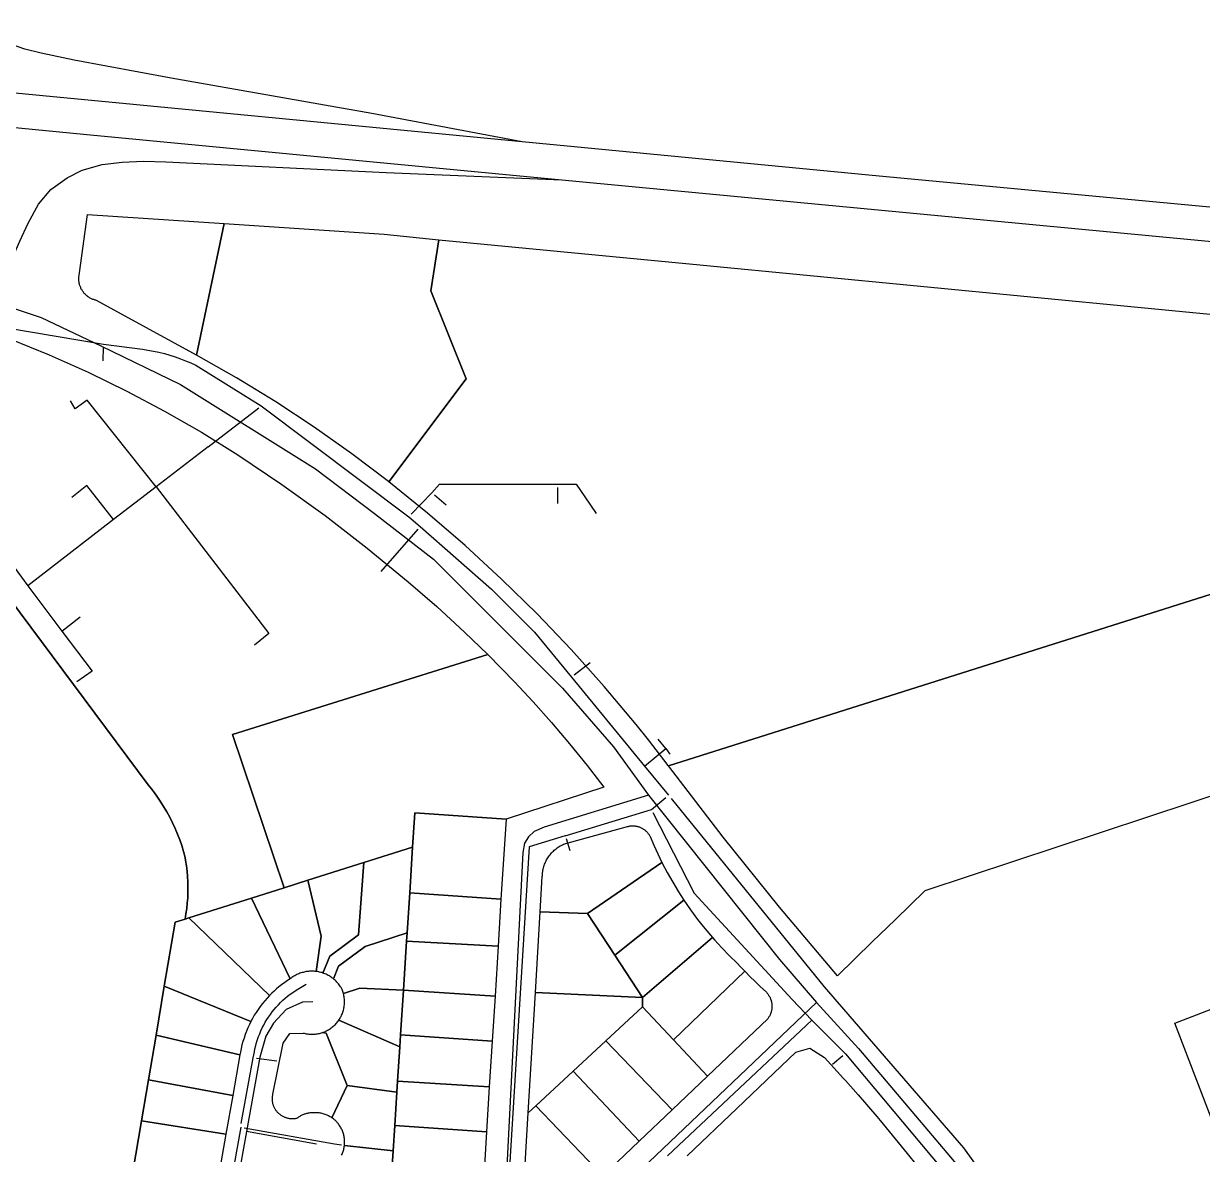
# Model space of a CAD drawing. Extents: x 1876309 to 1899261, y 443723 to 466661.
# Drawn here: x 1895567 to 1897187, y 455364 to 456916 of the extents above; entities that cross this region are included whole.
import ezdxf

# ---------------------------------------------------------------- set-up
doc = ezdxf.new("R2010")
doc.units = 0
doc.header["$MEASUREMENT"] = 0
for name, color, linetype in [('Parcels', 31, 'Continuous'), ('Roads', 7, 'Continuous'), ('Waterlines', 5, 'Continuous')]:
    doc.layers.add(name, color=color, linetype=linetype)

msp = doc.modelspace()

# ---------------------------------------------------------------- linework, layer by layer
at = {"layer": 'Parcels'}
for p, q in [((1896628, 455504.2), (1896647.3, 455509.7)), ((1896647.3, 455509.7), (1896667.3, 455496.7)), ((1896546.9, 455426.7), (1896628, 455504.2)), ((1896667.3, 455496.7), (1896693.5, 455468)), ((1896693.5, 455468), (1896696.1, 455465.1)), ((1896696.1, 455465.1), (1896713.5, 455445.5)), ((1896713.5, 455445.5), (1896739.2, 455415.8)), ((1896478.9, 455361.7), (1896546.9, 455426.7)), ((1896739.2, 455415.8), (1896743.9, 455410.3)), ((1896743.9, 455410.3), (1896781.2, 455365.2)), ((1896781.2, 455365.2), (1896794.5, 455348.6))]:
    msp.add_line(p, q, dxfattribs=at)
for points in [[(1895842.5, 456641.8), (1895804.7, 456461.3), (1895667.5, 456536.3), (1895666.5, 456536.6), (1895665.5, 456536.8), (1895664.5, 456537.1), (1895663.5, 456537.4), (1895662.5, 456537.8), (1895661.6, 456538.2), (1895660.6, 456538.6), (1895659.7, 456539), (1895658.7, 456539.5), (1895657.8, 456540), (1895656.9, 456540.6), (1895656.1, 456541.2), (1895655.2, 456541.8), (1895654.4, 456542.4), (1895653.6, 456543.1), (1895652.8, 456543.8), (1895652.1, 456544.5), (1895651.3, 456545.2), (1895650.6, 456546), (1895650, 456546.8), (1895649.3, 456547.6), (1895648.7, 456548.4), (1895648.1, 456549.3), (1895647.5, 456550.2), (1895647, 456551.1), (1895646.5, 456552), (1895646, 456552.9), (1895645.6, 456553.9), (1895645.2, 456554.8), (1895644.8, 456555.8), (1895644.5, 456556.8), (1895644.2, 456557.8), (1895643.9, 456558.8), (1895643.7, 456559.8), (1895643.5, 456560.9), (1895643.4, 456561.9), (1895643.2, 456562.9), (1895643.1, 456564), (1895643.1, 456565), (1895643.1, 456566), (1895643.1, 456567.1), (1895643.2, 456568.1), (1895643.2, 456569.2), (1895643.4, 456570.2), (1895643.5, 456571.2), (1895643.7, 456572.3), (1895644, 456573.3), (1895644.2, 456574.3), (1895654.8, 456654.4), (1895842.5, 456641.8)], [(1896137.5, 456619.7), (1896126.8, 456549.6), (1896175.3, 456428.8), (1896069.1, 456287.1), (1896068.3, 456287.7), (1896017.9, 456325.8), (1895966.3, 456362.2), (1895913.5, 456397), (1895859.6, 456430), (1895804.7, 456461.3), (1895842.5, 456641.8), (1896062.4, 456627.2), (1896137.5, 456619.7)], [(1896069.1, 456287.1), (1896175.3, 456428.8), (1896126.8, 456549.6), (1896137.5, 456619.7), (1896496.1, 456585.1), (1897557.2, 456482.8), (1897511.2, 456231.8), (1896453.2, 455897.1), (1896452.7, 455897.8), (1896425.5, 455932.9), (1896408.7, 455953.9), (1896364.9, 456006.1), (1896319.5, 456056.9), (1896272.5, 456106.1), (1896223.9, 456153.8), (1896173.7, 456199.9), (1896122.1, 456244.3), (1896069.1, 456287.1)], [(1896733.1, 455655.5), (1896685.3, 455608.9), (1896605.5, 455703), (1896528.1, 455799.1), (1896453.2, 455897.1), (1897511.2, 456231.8), (1897506.7, 456207.1), (1897516.6, 455961.5), (1897475.3, 455947), (1896805.4, 455725.8), (1896764.8, 455686.2), (1896733.1, 455655.5)], [(1896229.9, 455823.9), (1896104.6, 455832.6), (1896101.6, 455785.6), (1896034.8, 455764.5), (1895957.7, 455740.1), (1895925.2, 455729.8), (1895854, 455940.4), (1896204.8, 456050.3), (1896241.6, 456012.7), (1896267.4, 455985), (1896292.5, 455956.7), (1896317.3, 455927.5), (1896341.5, 455897.7), (1896364.4, 455868.2), (1896229.9, 455823.9)], [(1896101.6, 455785.6), (1896104.6, 455832.6), (1896229.9, 455823.9), (1896223, 455714.1), (1896097.6, 455723.1), (1896101.6, 455785.6)], [(1896276.9, 455696.7), (1896279.8, 455745.2), (1896279.9, 455746.6), (1896279.9, 455747.9), (1896280, 455749.3), (1896280.2, 455750.6), (1896280.4, 455752.3), (1896280.7, 455753.9), (1896281, 455755.6), (1896281.4, 455757.2), (1896281.9, 455758.9), (1896282.4, 455760.5), (1896282.9, 455762.1), (1896283.6, 455763.6), (1896284.2, 455765.2), (1896285, 455766.7), (1896285.7, 455768.2), (1896286.6, 455769.7), (1896287.5, 455771.1), (1896288.4, 455772.5), (1896289.4, 455773.9), (1896290.4, 455775.2), (1896291.5, 455776.5), (1896292.6, 455777.8), (1896293.8, 455779), (1896295, 455780.2), (1896296.2, 455781.3), (1896297.5, 455782.4), (1896298.8, 455783.5), (1896300.2, 455784.5), (1896301.6, 455785.5), (1896303, 455786.4), (1896304.5, 455787.2), (1896305.9, 455788), (1896307.5, 455788.8), (1896309, 455789.5), (1896310.6, 455790.1), (1896312.1, 455790.7), (1896313.7, 455791.2), (1896315.4, 455791.7), (1896396.7, 455813.9), (1896397.6, 455814.2), (1896398.5, 455814.4), (1896399.4, 455814.5), (1896400.3, 455814.7), (1896401.2, 455814.8), (1896402.2, 455814.8), (1896403.1, 455814.9), (1896404, 455814.9), (1896404.9, 455814.9), (1896405.8, 455814.8), (1896406.8, 455814.7), (1896407.7, 455814.6), (1896408.6, 455814.5), (1896409.5, 455814.3), (1896410.4, 455814.1), (1896411.3, 455813.9), (1896412.2, 455813.6), (1896413, 455813.3), (1896413.9, 455813), (1896414.7, 455812.6), (1896415.6, 455812.2), (1896416.4, 455811.8), (1896417.2, 455811.4), (1896418, 455810.9), (1896418.8, 455810.4), (1896419.5, 455809.9), (1896420.3, 455809.3), (1896421, 455808.8), (1896421.7, 455808.2), (1896422.4, 455807.6), (1896423, 455806.9), (1896423.7, 455806.2), (1896424.3, 455805.6), (1896424.9, 455804.8), (1896425.4, 455804.1), (1896426, 455803.4), (1896426.5, 455802.6), (1896427, 455801.8), (1896427.5, 455801), (1896427.9, 455800.2), (1896433, 455788.2), (1896438.4, 455776.4), (1896444.1, 455764.7), (1896341.8, 455694.6), (1896276.9, 455696.7)], [(1896097.6, 455723.1), (1896094, 455668.1), (1896036.5, 455649.2), (1895999.8, 455622.4), (1895993.1, 455604.6), (1895992, 455605.5), (1895990.8, 455606.3), (1895989.6, 455607.2), (1895988.4, 455608), (1895987.2, 455608.7), (1895985.8, 455609.5), (1895984.3, 455610.3), (1895982.8, 455611), (1895981.3, 455611.7), (1895979.7, 455612.3), (1895978.2, 455612.8), (1895987.9, 455636.1), (1896027.2, 455665.2), (1896034.8, 455764.5), (1896101.6, 455785.6), (1896097.6, 455723.1)], [(1895969.3, 455614.9), (1895976, 455663.6), (1895957.7, 455740.1), (1896034.8, 455764.5), (1896027.2, 455665.2), (1895987.9, 455636.1), (1895978.2, 455612.8), (1895976.7, 455613.3), (1895975.3, 455613.7), (1895973.8, 455614.1), (1895972.3, 455614.4), (1895970.8, 455614.7), (1895969.3, 455614.9)], [(1896474.3, 455712.8), (1896379.5, 455637.1), (1896341.8, 455694.6), (1896444.1, 455764.7), (1896451.3, 455751), (1896458.9, 455737.5), (1896466.9, 455724.3), (1896474.3, 455712.8)], [(1895925.2, 455729.8), (1895957.7, 455740.1), (1895976, 455663.6), (1895969.3, 455614.9), (1895967.8, 455615.1), (1895966.3, 455615.2), (1895964.7, 455615.3), (1895963.2, 455615.3), (1895961.6, 455615.3), (1895960.1, 455615.2), (1895958.6, 455615.1), (1895957, 455614.9), (1895955.5, 455614.7), (1895954, 455614.4), (1895952.5, 455614.1), (1895951.1, 455613.7), (1895949.7, 455613.3), (1895948.2, 455612.9), (1895946.8, 455612.4), (1895945.3, 455611.8), (1895943.9, 455611.2), (1895942.5, 455610.6), (1895941.1, 455609.9), (1895939.8, 455609.1), (1895938.4, 455608.3), (1895937.1, 455607.5), (1895935.8, 455606.6), (1895934.6, 455605.7), (1895933.4, 455604.8), (1895880.3, 455715.6), (1895925.2, 455729.8)], [(1896093.3, 455656.7), (1896094, 455668.1), (1896097.6, 455723.1), (1896223, 455714.1), (1896219, 455649.6), (1896093.3, 455656.7)], [(1895880.3, 455715.6), (1895933.4, 455604.8), (1895929.7, 455602.4), (1895926, 455599.9), (1895921.4, 455596.5), (1895918, 455593.7), (1895914.6, 455590.9), (1895911.4, 455588), (1895908.2, 455585), (1895905.1, 455581.9), (1895794.2, 455688.4), (1895880.3, 455715.6)], [(1896474.3, 455712.8), (1896483.5, 455699.5), (1896493.2, 455686.4), (1896503.2, 455673.7), (1896513.6, 455661.4), (1896417.4, 455579.2), (1896379.5, 455637.1), (1896474.3, 455712.8)], [(1895879.3, 455546.1), (1895760.5, 455594.9), (1895775.5, 455682.5), (1895789, 455686.8), (1895794.2, 455688.4), (1895905.1, 455581.9), (1895901.7, 455578.3), (1895898.5, 455574.6), (1895895.4, 455570.8), (1895892.4, 455566.9), (1895889.5, 455562.9), (1895886.7, 455558.8), (1895884.1, 455554.7), (1895881.7, 455550.4), (1895879.3, 455546.1)], [(1896341.8, 455694.6), (1896379.5, 455637.1), (1896417.4, 455579.2), (1896270.3, 455586.2), (1896276.9, 455696.7), (1896341.8, 455694.6)], [(1897565.5, 455631), (1897589.5, 455619.1), (1897615.9, 455621.5), (1897693.5, 455628.7), (1897702.4, 455326.5), (1897437.5, 455116), (1897146.9, 455000.6), (1897122.5, 455041.2), (1897182, 455064), (1897313.8, 455114.7), (1897148.9, 455544.1), (1897487.6, 455674.2), (1897565.5, 455631)], [(1896094, 455668.1), (1896093.3, 455656.7), (1896089, 455589.4), (1896029.1, 455591.9), (1896006.6, 455584.5), (1896006.2, 455585.9), (1896005.8, 455587.3), (1896005.3, 455588.6), (1896004.8, 455590), (1896004.2, 455591.3), (1896003.4, 455592.7), (1896002.6, 455594), (1896001.7, 455595.3), (1896000.8, 455596.6), (1895999.8, 455597.8), (1895998.8, 455599), (1895997.7, 455600.2), (1895996.6, 455601.4), (1895995.5, 455602.5), (1895994.3, 455603.5), (1895993.1, 455604.6), (1895999.8, 455622.4), (1896036.5, 455649.2), (1896094, 455668.1)], [(1896093.3, 455656.7), (1896219, 455649.6), (1896214.8, 455581.2), (1896089, 455589.4), (1896093.3, 455656.7)], [(1896417.4, 455566.3), (1896417.4, 455579.2), (1896513.6, 455661.4), (1896516.4, 455658.2), (1896526.5, 455647.2), (1896536.9, 455636.5), (1896547.6, 455626.1), (1896552.2, 455621.1), (1896557.8, 455615.2), (1896459.8, 455521.2), (1896417.4, 455566.3)], [(1896506.8, 455471.2), (1896459.8, 455521.2), (1896557.8, 455615.2), (1896566.3, 455606.6), (1896570.7, 455602.3), (1896579.1, 455594.2), (1896587.7, 455586.3), (1896588.3, 455585.6), (1896589, 455584.8), (1896589.6, 455584.1), (1896590.1, 455583.3), (1896590.7, 455582.4), (1896591.2, 455581.6), (1896591.7, 455580.7), (1896592.2, 455579.9), (1896592.6, 455579), (1896593, 455578.1), (1896593.4, 455577.2), (1896593.7, 455576.2), (1896594, 455575.3), (1896594.3, 455574.4), (1896594.5, 455573.4), (1896594.7, 455572.4), (1896594.9, 455571.5), (1896595, 455570.5), (1896595.1, 455569.5), (1896595.2, 455568.5), (1896595.2, 455567.6), (1896595.2, 455566.6), (1896595.2, 455565.6), (1896595.1, 455564.6), (1896595, 455563.6), (1896594.9, 455562.6), (1896594.7, 455561.7), (1896594.5, 455560.7), (1896594.3, 455559.8), (1896594, 455558.8), (1896593.7, 455557.9), (1896593.4, 455556.9), (1896593, 455556), (1896592.6, 455555.1), (1896592.2, 455554.2), (1896591.7, 455553.4), (1896591.2, 455552.5), (1896590.7, 455551.7), (1896590.1, 455550.9), (1896589.6, 455550.1), (1896506.8, 455471.2)], [(1895760.5, 455594.9), (1895879.3, 455546.1), (1895877.4, 455542), (1895875.3, 455537.5), (1895873.4, 455532.9), (1895871.6, 455528.2), (1895870, 455523.5), (1895868.5, 455518.8), (1895867.2, 455514), (1895866, 455509.1), (1895865.1, 455504.2), (1895864.7, 455502.1), (1895864.4, 455500.5), (1895749.1, 455527.6), (1895760.5, 455594.9)], [(1896089, 455589.4), (1896085, 455527.9), (1896084, 455511.5), (1896000.3, 455548.1), (1896001.1, 455549.4), (1896001.9, 455550.7), (1896002.7, 455552), (1896003.4, 455553.3), (1896004, 455554.7), (1896004.6, 455556.1), (1896005.2, 455557.5), (1896005.7, 455559), (1896006.2, 455560.4), (1896006.6, 455561.9), (1896006.9, 455563.4), (1896007.3, 455564.9), (1896007.5, 455566.4), (1896007.7, 455567.9), (1896007.9, 455569.4), (1896008, 455570.9), (1896008, 455572.4), (1896008, 455574), (1896008, 455575.5), (1896007.9, 455577), (1896007.7, 455578.5), (1896007.5, 455580), (1896007.3, 455581.5), (1896007, 455583), (1896006.6, 455584.5), (1896029.1, 455591.9), (1896089, 455589.4)], [(1896085, 455527.9), (1896089, 455589.4), (1896214.8, 455581.2), (1896210.9, 455519.3), (1896085, 455527.9)], [(1896322.3, 455478), (1896270.8, 455430.2), (1896260.4, 455420.6), (1896270.3, 455586.2), (1896417.4, 455579.2), (1896417.4, 455566.3), (1896367.2, 455519.7), (1896322.3, 455478)], [(1896459.8, 455521.2), (1896506.8, 455471.2), (1896458.2, 455425.1), (1896367.2, 455519.7), (1896417.4, 455566.3), (1896459.8, 455521.2)], [(1896080.9, 455464.3), (1896080, 455449.2), (1896011.8, 455458.5), (1895983, 455530.2), (1895978, 455531.1), (1895979.4, 455531.6), (1895980.8, 455532.2), (1895982.1, 455532.8), (1895983.5, 455533.4), (1895984.8, 455534.1), (1895986.1, 455534.9), (1895987.4, 455535.7), (1895988.7, 455536.5), (1895989.9, 455537.4), (1895991.1, 455538.3), (1895992.2, 455539.2), (1895993.4, 455540.2), (1895994.5, 455541.2), (1895995.5, 455542.3), (1895996.6, 455543.4), (1895997.5, 455544.5), (1895998.5, 455545.7), (1895999.4, 455546.9), (1896000.3, 455548.1), (1896084, 455511.5), (1896080.9, 455464.3)], [(1895864.4, 455500.5), (1895854.5, 455444.7), (1895738.6, 455466.2), (1895749.1, 455527.6), (1895864.4, 455500.5)], [(1895978, 455531.1), (1895983, 455530.2), (1896011.8, 455458.5), (1895990.5, 455414.1), (1895989.5, 455414.7), (1895988.4, 455415.4), (1895987.3, 455416), (1895986.2, 455416.6), (1895985.1, 455417.1), (1895984, 455417.7), (1895982.7, 455418.2), (1895981.4, 455418.7), (1895980.1, 455419.1), (1895978.8, 455419.5), (1895977.4, 455419.9), (1895976.1, 455420.2), (1895974.7, 455420.4), (1895973.3, 455420.7), (1895972, 455420.8), (1895970.6, 455420.9), (1895969.2, 455421), (1895967.8, 455421), (1895966.4, 455421), (1895965, 455420.9), (1895963.6, 455420.8), (1895962.5, 455420.8), (1895961.4, 455420.7), (1895960.3, 455420.6), (1895959.2, 455420.5), (1895958.1, 455420.3), (1895957, 455420.1), (1895955.9, 455419.9), (1895954.8, 455419.6), (1895953.7, 455419.2), (1895952.7, 455418.9), (1895951.6, 455418.5), (1895950.6, 455418.1), (1895949.6, 455417.6), (1895948.6, 455417.1), (1895947.6, 455416.5), (1895946.6, 455416), (1895945.7, 455415.4), (1895944.8, 455414.7), (1895943.9, 455414.1), (1895943, 455413.4), (1895942.1, 455413.2), (1895941.1, 455413), (1895940.2, 455412.8), (1895939.3, 455412.7), (1895938.3, 455412.6), (1895937.4, 455412.6), (1895936.4, 455412.6), (1895935.5, 455412.6), (1895934.5, 455412.6), (1895933.6, 455412.7), (1895932.6, 455412.8), (1895931.7, 455413), (1895930.8, 455413.1), (1895929.8, 455413.4), (1895928.9, 455413.6), (1895928, 455413.9), (1895927.1, 455414.2), (1895926.2, 455414.5), (1895925.4, 455414.9), (1895924.5, 455415.3), (1895923.6, 455415.7), (1895922.8, 455416.2), (1895922, 455416.6), (1895921.2, 455417.2), (1895920.4, 455417.7), (1895919.7, 455418.3), (1895918.9, 455418.8), (1895918.2, 455419.5), (1895917.5, 455420.1), (1895916.8, 455420.8), (1895916.2, 455421.5), (1895915.5, 455422.2), (1895914.9, 455422.9), (1895914.3, 455423.6), (1895913.8, 455424.4), (1895913.3, 455425.2), (1895912.8, 455426), (1895912.3, 455426.8), (1895911.9, 455427.7), (1895911.4, 455428.5), (1895911.1, 455429.4), (1895910.7, 455430.3), (1895910.4, 455431.2), (1895910.1, 455432.1), (1895909.8, 455433), (1895909.6, 455433.9), (1895909.4, 455434.8), (1895909.2, 455435.8), (1895909.1, 455436.7), (1895909, 455437.7), (1895908.9, 455438.6), (1895908.9, 455439.6), (1895908.9, 455440.5), (1895908.9, 455441.4), (1895909, 455442.4), (1895909.1, 455443.3), (1895909.2, 455444.3), (1895909.4, 455445), (1895909.5, 455445.7), (1895909.7, 455446.4), (1895923.7, 455516.5), (1895932.8, 455529.8), (1895951.4, 455530.4), (1895952.7, 455530), (1895953.9, 455529.8), (1895955.2, 455529.5), (1895956.5, 455529.3), (1895957.8, 455529.1), (1895959.1, 455528.9), (1895960.4, 455528.8), (1895961.7, 455528.8), (1895963, 455528.7), (1895964.3, 455528.7), (1895965.7, 455528.8), (1895967, 455528.9), (1895968.3, 455529), (1895969.6, 455529.1), (1895971, 455529.4), (1895972.4, 455529.6), (1895973.8, 455529.9), (1895975.2, 455530.3), (1895976.6, 455530.7), (1895978, 455531.1)], [(1896080.9, 455464.3), (1896084, 455511.5), (1896085, 455527.9), (1896210.9, 455519.3), (1896207, 455456.4), (1896080.9, 455464.3)], [(1896412.9, 455381.9), (1896322.3, 455478), (1896367.2, 455519.7), (1896458.2, 455425.1), (1896412.9, 455381.9)], [(1896270.8, 455430.2), (1896322.3, 455478), (1896412.9, 455381.9), (1896362.8, 455334.3), (1896270.8, 455430.2)], [(1895738.6, 455466.2), (1895854.5, 455444.7), (1895845.1, 455391.7), (1895729, 455410), (1895738.6, 455466.2)], [(1896077, 455403.3), (1896080, 455449.2), (1896080.9, 455464.3), (1896207, 455456.4), (1896203.2, 455394.7), (1896077, 455403.3)], [(1896077, 455403.3), (1896074.8, 455368.6), (1896007.9, 455375.8), (1896008, 455377.1), (1896008.1, 455378.5), (1896008.2, 455379.9), (1896008.2, 455381.3), (1896008.1, 455382.7), (1896008, 455384), (1896007.9, 455385.4), (1896007.7, 455386.8), (1896007.5, 455388.1), (1896007.2, 455389.5), (1896006.9, 455390.8), (1896006.5, 455392.2), (1896006.1, 455393.5), (1896005.6, 455394.8), (1896005.1, 455396.1), (1896004.6, 455397.4), (1896004, 455398.6), (1896003.4, 455399.8), (1896002.7, 455401), (1896002, 455402.2), (1896001.2, 455403.4), (1896000.4, 455404.5), (1895999.6, 455405.6), (1895998.7, 455406.7), (1895997.8, 455407.7), (1895996.8, 455408.7), (1895995.9, 455409.7), (1895994.9, 455410.7), (1895993.8, 455411.6), (1895992.7, 455412.4), (1895991.6, 455413.3), (1895990.5, 455414.1), (1896011.8, 455458.5), (1896080, 455449.2), (1896077, 455403.3)], [(1895833, 455323.5), (1895717.1, 455340), (1895729, 455410), (1895845.1, 455391.7), (1895833, 455323.5)], [(1896073.1, 455341.6), (1896074.8, 455368.6), (1896077, 455403.3), (1896203.2, 455394.7), (1896199.3, 455332.3), (1896073.1, 455341.6)]]:
    msp.add_lwpolyline(points, close=True, dxfattribs=at)
for points in [[(1895548.1, 456483.8), (1895602.4, 456461.6), (1895656, 456437.6), (1895708.8, 456411.8), (1895760.6, 456384.3), (1895811.6, 456355.2), (1895861.6, 456324.3), (1895922.1, 456283.5), (1895981.3, 456240.8), (1896039.1, 456196.2), (1896095.5, 456149.9), (1896134.9, 456116), (1896173.1, 456081), (1896204.8, 456050.3), (1895854, 455940.4), (1895925.2, 455729.8), (1895880.3, 455715.6), (1895794.2, 455688.4), (1895789, 455686.8), (1895790.2, 455694), (1895791.3, 455701.3), (1895792.1, 455708.6), (1895792.6, 455715.9), (1895792.9, 455723.3), (1895793, 455730.6), (1895792.9, 455738), (1895792.5, 455745.3), (1895791.8, 455752.6), (1895791, 455759.9), (1895789.8, 455767.2), (1895789.1, 455771.4), (1895786.9, 455779.6), (1895784.4, 455787.7), (1895781.6, 455795.7), (1895778.6, 455803.6), (1895775.3, 455811.4), (1895771.7, 455819.1), (1895767.9, 455826.7), (1895763.8, 455834.1), (1895759.5, 455841.4), (1895754.9, 455848.6), (1895751, 455854.3), (1895746.9, 455860), (1895742.7, 455865.5), (1895738.2, 455871), (1895356.8, 456383)], [(1895356.8, 456383), (1895738.2, 455871), (1895742.7, 455865.5), (1895746.9, 455860), (1895751, 455854.3), (1895754.9, 455848.6), (1895759.5, 455841.4), (1895763.8, 455834.1), (1895767.9, 455826.7), (1895771.7, 455819.1), (1895775.3, 455811.4), (1895778.6, 455803.6), (1895781.6, 455795.7), (1895784.4, 455787.7), (1895786.9, 455779.6), (1895789.1, 455771.4), (1895789.8, 455767.2), (1895791, 455759.9), (1895791.8, 455752.6), (1895792.5, 455745.3), (1895792.9, 455738), (1895793, 455730.6), (1895792.9, 455723.3), (1895792.6, 455715.9), (1895792.1, 455708.6), (1895791.3, 455701.3), (1895790.2, 455694), (1895789, 455686.8), (1895775.5, 455682.5), (1895760.5, 455594.9), (1895749.1, 455527.6), (1895738.6, 455466.2), (1895729, 455410), (1895717.1, 455340)], [(1896253.9, 455311.2), (1896260.4, 455420.6), (1896260.4, 455420.6), (1896270.8, 455430.2), (1896362.8, 455334.3)], [(1896004, 455362.9), (1896004.6, 455364.1), (1896005.2, 455365.3), (1896005.6, 455366.6), (1896006.1, 455367.9), (1896006.5, 455369.2), (1896006.9, 455370.5), (1896007.2, 455371.8), (1896007.5, 455373.1), (1896007.7, 455374.4), (1896007.9, 455375.8), (1896074.8, 455368.6), (1896073.1, 455341.6)]]:
    msp.add_lwpolyline(points, dxfattribs=at)
at = {"layer": 'Roads'}
for p, q in [((1896656.3, 455572.4), (1896417, 455344.3)), ((1895969.4, 455377.6), (1895873.4, 455395.1))]:
    msp.add_line(p, q, dxfattribs=at)
for points in [[(1896251.9, 456754.2), (1896045.6, 456793), (1895770.1, 456841.5), (1895636.6, 456866.3), (1895591.1, 456876), (1895569.1, 456881.5), (1895550.5, 456887.6), (1895530.3, 456894.4), (1895510.2, 456901.4), (1895487.3, 456911.2), (1895468.7, 456919.7), (1895428.3, 456940.8), (1895282.4, 457019)], [(1896251.9, 456754.2), (1895536.5, 456822.8), (1894261.6, 456944.3)], [(1894507.4, 456874.4), (1894690.1, 456856.9), (1894888.2, 456837.8), (1895087.7, 456819.2), (1895272.5, 456801.1), (1895649.6, 456764.8), (1896306.8, 456702)], [(1898487.1, 456539.3), (1897465.3, 456639), (1896742.6, 456707.1), (1896251.9, 456754.2)], [(1895526.3, 456534.5), (1895550.4, 456591.7), (1895561.8, 456617.8), (1895573.3, 456642.6), (1895587.6, 456668.4), (1895604.8, 456688.4), (1895627.2, 456704.6), (1895647.7, 456715.1), (1895674.9, 456722.8), (1895702.6, 456726.1), (1895731.8, 456727.6), (1895762.8, 456726.6), (1896065.3, 456711.9), (1896306.8, 456702)], [(1896306.8, 456702), (1897373.7, 456600.7), (1898475.9, 456494.4)], [(1895526.3, 456534.5), (1895591.1, 456512.9), (1895673.2, 456473.8), (1895782.8, 456420.9), (1895968.4, 456305), (1896049.4, 456243.6), (1896130.2, 456181.1), (1896210.9, 456100.4), (1896307.3, 456004.1), (1896377.6, 455923.3), (1896425.8, 455856.8)], [(1896425.8, 455856.8), (1896282.3, 455813.1), (1896268.8, 455807.1), (1896261, 455799.6), (1896255.5, 455790.9), (1896253.2, 455778.5), (1896221.4, 455157.9)], [(1896425.8, 455856.8), (1896605.7, 455631.3), (1896656.3, 455572.4)], [(1895964.7, 455573.2), (1895950.3, 455572.8), (1895928.1, 455562.5), (1895910.5, 455544.1), (1895899.9, 455525.9), (1895891.6, 455497.4), (1895873.4, 455395.1)], [(1896656.3, 455572.4), (1896714, 455509.2), (1896888.4, 455303.3), (1897042.2, 455083.8), (1897107.9, 454976)], [(1895873.4, 455395.1), (1895852.9, 455280.8), (1895849.1, 455233.3), (1895853.6, 455194.8), (1895863.1, 455152.8)]]:
    msp.add_lwpolyline(points, dxfattribs=at)
at = {"layer": 'Waterlines', "color": 5}
for p, q in [((1895676.7, 456471.8), (1895676.1, 456453.6)), ((1895820.8, 456335.4), (1895890.3, 456388.9)), ((1895893.6, 456391.4), (1896096.2, 456239.4)), ((1895820.8, 456335.4), (1895749.3, 456280.3)), ((1895653.9, 456282.4), (1895633.4, 456265.7)), ((1895690.9, 456235.3), (1895653.9, 456282.4)), ((1895749.3, 456280.3), (1895690.9, 456235.3)), ((1895749.3, 456280.3), (1895904.3, 456079)), ((1896099.4, 456242.8), (1896128, 456272.3)), ((1896128, 456272.3), (1896138.6, 456283.9)), ((1896138.6, 456283.9), (1896300.8, 456283.9)), ((1896300.8, 456279.5), (1896300.8, 456257.4)), ((1896131.6, 456269.3), (1896147.8, 456255.6)), ((1896338, 456266.6), (1896353.8, 456243.7)), ((1896096.2, 456239.4), (1896111.8, 456225.9)), ((1895690.9, 456235.3), (1895573.1, 456144.6)), ((1896108.6, 456222.2), (1896058, 456164)), ((1895545.4, 456181.8), (1895573.1, 456144.6)), ((1895573.1, 456144.6), (1895619.7, 456082.4)), ((1895619.7, 456082.4), (1895644.9, 456101.7)), ((1895619.7, 456082.4), (1895661.3, 456027.1)), ((1895904.3, 456079), (1895884.2, 456063.1)), ((1896269.1, 456081), (1896319.8, 456019.2)), ((1896323.7, 456022.2), (1896345.6, 456039.2)), ((1895661.3, 456027.1), (1895640.3, 456012.8)), ((1896319.8, 456019.2), (1896420.2, 455897)), ((1896449.5, 455921), (1896438.8, 455933.8)), ((1896420.2, 455897), (1896449.5, 455921)), ((1896449.5, 455921), (1896454.8, 455913.5)), ((1896420.2, 455897), (1896453.2, 455856.8)), ((1896429.6, 455837.4), (1896449.5, 455853.7)), ((1896311.4, 455801.2), (1896429.6, 455837.4)), ((1896312.6, 455797.3), (1896317.4, 455780.9)), ((1896622.9, 455576.6), (1896650.2, 455547.9)), ((1896650.2, 455547.9), (1896451.9, 455361.8)), ((1896670.9, 455527.2), (1896650.2, 455547.9)), ((1896670.9, 455527.2), (1896696.1, 455501.9)), ((1895866.2, 455406), (1895882.6, 455496.3)), ((1895887.1, 455495.7), (1895915.3, 455492)), ((1896692.6, 455498.9), (1896678.5, 455487.1)), ((1895865.4, 455401.2), (1895818.4, 455135.9)), ((1895870, 455400.4), (1895994.5, 455378.4)), ((1895994.5, 455378.4), (1896004, 455377))]:
    msp.add_line(p, q, dxfattribs=at)
for points in [[(1894870.4, 456727.7), (1895110, 456595.5), (1895121.8, 456589.3), (1895133.8, 456583.4), (1895145.9, 456577.9), (1895158.3, 456572.8), (1895170.7, 456568.1), (1895183.4, 456563.8), (1895196.1, 456559.9), (1895209, 456556.5), (1895222, 456553.4), (1895235.1, 456550.8), (1895248.2, 456548.5), (1895676.9, 456476.1)], [(1895676.9, 456476.1), (1895730.4, 456469.2), (1895738, 456468.1), (1895745.6, 456466.7), (1895753.1, 456465.1), (1895760.6, 456463.3), (1895768, 456461.2), (1895775.4, 456458.9), (1895782.6, 456456.3), (1895789.8, 456453.5), (1895796.9, 456450.4), (1895803.9, 456447.2), (1895893.6, 456391.4)], [(1895749.3, 456280.3), (1895654.6, 456399.2), (1895638.2, 456387.3), (1895631.6, 456398.5)], [(1896300.8, 456283.9), (1896326.2, 456283.9), (1896338, 456266.6)], [(1896111.8, 456225.9), (1896210.1, 456140), (1896269.1, 456081)], [(1896456.6, 455852.6), (1896667.1, 455593.8), (1896858.2, 455372.6), (1897050.4, 455105.6), (1897098, 455033.8)], [(1896431.7, 455833.4), (1896488.6, 455722.3), (1896622.9, 455576.6)], [(1896311.4, 455801.2), (1896261.6, 455786), (1896229.8, 455264)], [(1895882.6, 455496.3), (1895884.2, 455504.7), (1895885, 455508.9), (1895886.1, 455513.1), (1895887.2, 455517.3), (1895888.5, 455521.4), (1895889.9, 455525.5), (1895891.5, 455529.5), (1895893.2, 455533.5), (1895895.1, 455537.4), (1895897, 455541.3), (1895899.1, 455545.1), (1895901.4, 455548.8), (1895903.7, 455552.4), (1895906.2, 455555.9), (1895908.8, 455559.4), (1895911.5, 455562.8), (1895914.3, 455566.1), (1895917.2, 455569.2), (1895920.2, 455572.3), (1895923.4, 455575.3), (1895926.6, 455578.2), (1895929.9, 455580.9), (1895933.4, 455583.6), (1895936.9, 455586.1), (1895940.4, 455588.5), (1895944.1, 455590.8), (1895955.4, 455597.4)], [(1896696.1, 455501.9), (1896841.2, 455329.1), (1896933.1, 455202.3), (1897041.9, 455044)]]:
    msp.add_lwpolyline(points, dxfattribs=at)

doc.saveas('drawing.dxf')
